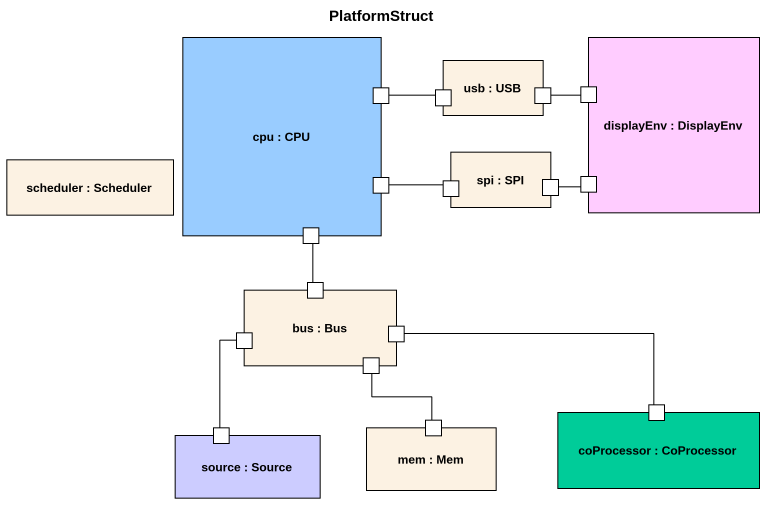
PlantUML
@startuml
title PlatformStruct
rectangle "cpu : CPU" as cpu #99CCFF {
  port " " as port1
  port " " as port5
  port " " as port9
}
rectangle "usb : USB" as usb {
  port " " as port2
  port " " as port3
}
rectangle "displayEnv : DisplayEnv" as displayEnv #FFCCFF {
  port " " as port4
  port " " as port8
}
rectangle "scheduler : Scheduler" as scheduler
rectangle "spi : SPI" as spi {
  port " " as port6
  port " " as port7
}
rectangle "bus : Bus" as bus {
  port " " as port10
  port " " as port11
  port " " as port12
  port " " as port13
}
rectangle "coProcessor : CoProcessor" as coProcessor #00CC99 {
  port " " as port14
}
rectangle "source : Source" as source #CCCCFF {
  port " " as port15
}
rectangle "mem : Mem" as mem {
  port " " as port16
}
port1 -right- port2
port3 -right- port4
port5 -right- port6
port7 -right- port8
port9 -- port10
port11 -- port15
port12 -- port16
port13 -right- port14
@enduml
